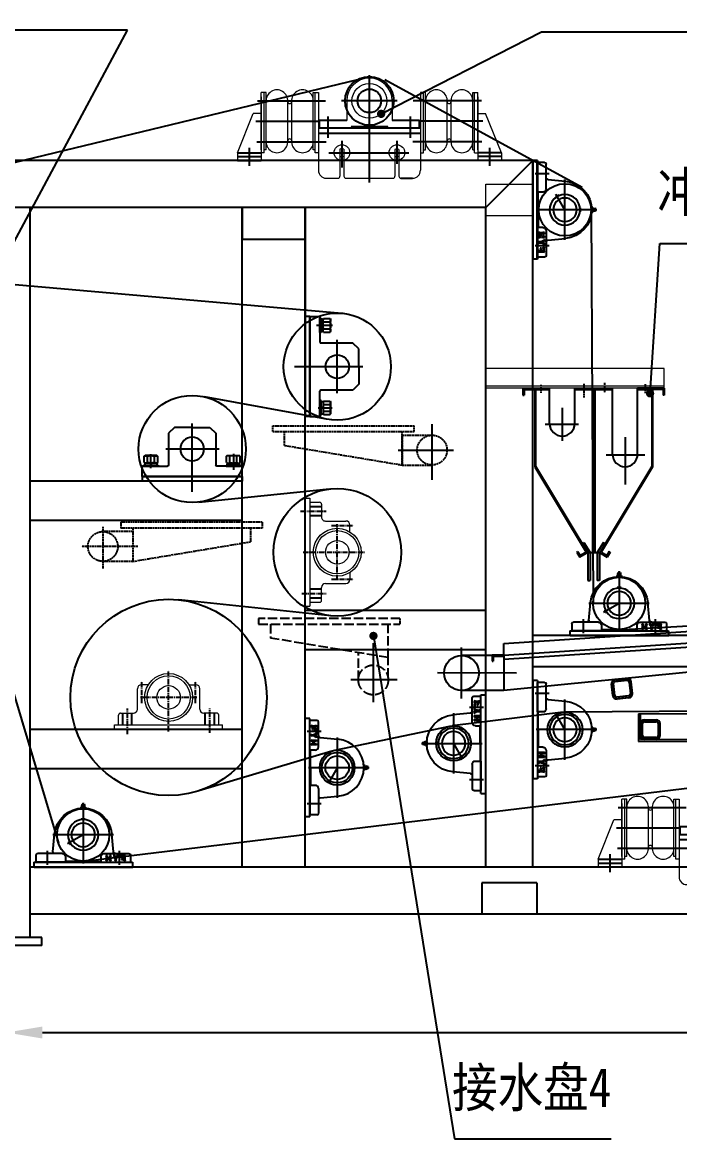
# Model space of a CAD drawing. Header units: millimetres. Extents: x 240259 to 493453, y 23078 to 57380.
# Drawn here: x 242989 to 244663, y 27126 to 29970 of the extents above; entities that cross this region are included whole.
import ezdxf
from ezdxf.lldxf.tags import DXFTag

# ---------------------------------------------------------------- set-up
doc = ezdxf.new("R2010")
doc.units = ezdxf.units.MM
doc.linetypes.add('CENTER2', pattern=[28.575, 19.05, -3.175, 3.175, -3.175])
doc.linetypes.add('GEN3', pattern=[6.25, 4.75, -1.5])
for name, color, linetype in [('0N', 7, 'Continuous'), ('3', 6, 'GEN3'), ('3A', 6, 'GEN3A'), ('3中心线层', 1, 'CENTER'), ('4', 3, 'Continuous'), ('4虚线层', 6, 'DASHED'), ('6', 2, 'Continuous'), ('7', 4, 'GEN7'), ('7A', 4, 'GEN7A'), ('8', 1, 'Continuous')]:
    doc.layers.add(name, color=color, linetype=linetype)
doc.layers.add('CAXA1', color=1, linetype='EB_DASHDOT', lineweight=25)
doc.styles.add('66', font='仿宋_GB2312', dxfattribs={"width": 0.85})
tags = doc.linetypes.add('CENTER', pattern=[2, 1.25, -0.25, 0.25, -0.25]).pattern_tags.tags
tags[10:11] = [DXFTag(74, 4), DXFTag(75, 0), DXFTag(340, '0'), DXFTag(46, 1.0), DXFTag(50, 0.0), DXFTag(44, 0.0), DXFTag(45, 0.0)]
tags[8:9] = [DXFTag(74, 4), DXFTag(75, 0), DXFTag(340, '0'), DXFTag(46, 1.0), DXFTag(50, 0.0), DXFTag(44, 0.0), DXFTag(45, 0.0)]
tags[6:7] = [DXFTag(74, 4), DXFTag(75, 0), DXFTag(340, '0'), DXFTag(46, 1.0), DXFTag(50, 0.0), DXFTag(44, 0.0), DXFTag(45, 0.0)]
tags[4:5] = [DXFTag(74, 4), DXFTag(75, 0), DXFTag(340, '0'), DXFTag(46, 1.0), DXFTag(50, 0.0), DXFTag(44, 0.0), DXFTag(45, 0.0)]
tags = doc.linetypes.add('DASHED', pattern=[0.75, 0.5, -0.25]).pattern_tags.tags
tags[6:7] = [DXFTag(74, 4), DXFTag(75, 0), DXFTag(340, '0'), DXFTag(46, 1.0), DXFTag(50, 0.0), DXFTag(44, 0.0), DXFTag(45, 0.0)]
tags[4:5] = [DXFTag(74, 4), DXFTag(75, 0), DXFTag(340, '0'), DXFTag(46, 1.0), DXFTag(50, 0.0), DXFTag(44, 0.0), DXFTag(45, 0.0)]
tags = doc.linetypes.add('EB_DASHDOT', pattern=[39, 30, -3, 3, -3]).pattern_tags.tags
tags[10:11] = [DXFTag(74, 4), DXFTag(75, 0), DXFTag(340, '0'), DXFTag(46, 1.0), DXFTag(50, 0.0), DXFTag(44, 0.0), DXFTag(45, 0.0)]
tags[8:9] = [DXFTag(74, 4), DXFTag(75, 0), DXFTag(340, '0'), DXFTag(46, 1.0), DXFTag(50, 0.0), DXFTag(44, 0.0), DXFTag(45, 0.0)]
tags[6:7] = [DXFTag(74, 4), DXFTag(75, 0), DXFTag(340, '0'), DXFTag(46, 1.0), DXFTag(50, 0.0), DXFTag(44, 0.0), DXFTag(45, 0.0)]
tags[4:5] = [DXFTag(74, 4), DXFTag(75, 0), DXFTag(340, '0'), DXFTag(46, 1.0), DXFTag(50, 0.0), DXFTag(44, 0.0), DXFTag(45, 0.0)]
tags = doc.linetypes.add('GEN3A', pattern=[3.75, 3, -0.75]).pattern_tags.tags
tags[6:7] = [DXFTag(74, 4), DXFTag(75, 0), DXFTag(340, '0'), DXFTag(46, 1.0), DXFTag(50, 0.0), DXFTag(44, 0.0), DXFTag(45, 0.0)]
tags[4:5] = [DXFTag(74, 4), DXFTag(75, 0), DXFTag(340, '0'), DXFTag(46, 1.0), DXFTag(50, 0.0), DXFTag(44, 0.0), DXFTag(45, 0.0)]
tags = doc.linetypes.add('GEN7', pattern=[13.75, 9.75, -1.5, 1, -1.5]).pattern_tags.tags
tags[10:11] = [DXFTag(74, 4), DXFTag(75, 0), DXFTag(340, '0'), DXFTag(46, 1.0), DXFTag(50, 0.0), DXFTag(44, 0.0), DXFTag(45, 0.0)]
tags[8:9] = [DXFTag(74, 4), DXFTag(75, 0), DXFTag(340, '0'), DXFTag(46, 1.0), DXFTag(50, 0.0), DXFTag(44, 0.0), DXFTag(45, 0.0)]
tags[6:7] = [DXFTag(74, 4), DXFTag(75, 0), DXFTag(340, '0'), DXFTag(46, 1.0), DXFTag(50, 0.0), DXFTag(44, 0.0), DXFTag(45, 0.0)]
tags[4:5] = [DXFTag(74, 4), DXFTag(75, 0), DXFTag(340, '0'), DXFTag(46, 1.0), DXFTag(50, 0.0), DXFTag(44, 0.0), DXFTag(45, 0.0)]
tags = doc.linetypes.add('GEN7A', pattern=[6.875, 4.75, -0.875, 0.375, -0.875]).pattern_tags.tags
tags[10:11] = [DXFTag(74, 4), DXFTag(75, 0), DXFTag(340, '0'), DXFTag(46, 1.0), DXFTag(50, 0.0), DXFTag(44, 0.0), DXFTag(45, 0.0)]
tags[8:9] = [DXFTag(74, 4), DXFTag(75, 0), DXFTag(340, '0'), DXFTag(46, 1.0), DXFTag(50, 0.0), DXFTag(44, 0.0), DXFTag(45, 0.0)]
tags[6:7] = [DXFTag(74, 4), DXFTag(75, 0), DXFTag(340, '0'), DXFTag(46, 1.0), DXFTag(50, 0.0), DXFTag(44, 0.0), DXFTag(45, 0.0)]
tags[4:5] = [DXFTag(74, 4), DXFTag(75, 0), DXFTag(340, '0'), DXFTag(46, 1.0), DXFTag(50, 0.0), DXFTag(44, 0.0), DXFTag(45, 0.0)]
tags = doc.linetypes.add('HIDDEN', pattern=[0.375, 0.25, -0.125]).pattern_tags.tags
tags[6:7] = [DXFTag(74, 4), DXFTag(75, 0), DXFTag(340, '0'), DXFTag(46, 1.0), DXFTag(50, 0.0), DXFTag(44, 0.0), DXFTag(45, 0.0)]
tags[4:5] = [DXFTag(74, 4), DXFTag(75, 0), DXFTag(340, '0'), DXFTag(46, 1.0), DXFTag(50, 0.0), DXFTag(44, 0.0), DXFTag(45, 0.0)]
doc.dimstyles.new('GEN-ISO', dxfattribs={"dimscale": 7, "dimtxt": 8, "dimasz": 6, "dimexe": 3, "dimexo": 0, "dimgap": 3, "dimtad": 1, "dimdsep": 46, "dimtxsty": 'Standard', "dimcen": 0, "dimclrd": 256, "dimclre": 256, "dimclrt": 2, "dimadec": 0, "dimazin": 0, "dimtp": 0.1, "dimtm": 0.1, "dimtfac": 0.71, "dimtmove": 0, "dimatfit": 3, "dimfxl": 0, "dimtolj": 1, "dimtzin": 0, "dimarcsym": 0})
doc.dimstyles.new('GEN-ISO$7', dxfattribs={"dimscale": 7, "dimtxt": 8, "dimasz": 6, "dimexe": 3, "dimexo": 0, "dimgap": 3, "dimtad": 1, "dimdsep": 46, "dimtxsty": 'Standard', "dimcen": 0, "dimclrd": 256, "dimclre": 256, "dimclrt": 2, "dimadec": 0, "dimazin": 0, "dimtp": 0.1, "dimtm": 0.1, "dimtfac": 0.71, "dimtmove": 0, "dimatfit": 3, "dimldrblk": 'DOT', "dimfxl": 0, "dimtolj": 1, "dimtzin": 0, "dimarcsym": 0})

# ---------------------------------------------------------------- blocks, each defined once
blk = doc.blocks.new('*U34')
at = {"layer": '0N'}
for p, q in [((1.3, 17.3), (0, 15)), ((0, 15), (0, -15)), ((1.3, 17.3), (17.7, 17.3)), ((1.3, 8.7), (17.7, 8.7)), ((17.7, 17.3), (19, 15)), ((19, 15), (19, -15)), ((1.3, -17.3), (0, -15)), ((1.3, -8.7), (17.7, -8.7)), ((1.3, -17.3), (17.7, -17.3)), ((17.7, -17.3), (19, -15))]:
    blk.add_line(p, q, dxfattribs=at)
for centre, radius, start, end in [((7.7, 13), 7.66, 154.4385, 214.4385), ((28.6, 0), 28.6, 162.383, 197.617), ((11.3, 13), 7.66, 325.5615, 25.5615), ((-9.6, 0), 28.6, 342.383, 17.617), ((7.7, -13), 7.66, 145.5615, 205.5615), ((11.3, -13), 7.66, 334.4385, 34.4385)]:
    blk.add_arc(centre, radius, start, end, dxfattribs=at)
blk = doc.blocks.new('*U30')
at = {"layer": '0N'}
for p, q in [((0, 18.5), (0, 15.1)), ((3, 18.5), (0, 18.5)), ((0, 1), (0, -1)), ((3, -18.5), (3, 18.5)), ((0, -15.1), (0, -18.5)), ((0, -18.5), (3, -18.5))]:
    blk.add_line(p, q, dxfattribs=at)
blk = doc.blocks.new('*U32')
at = {"layer": '0N'}
for p, q in [((0, 15.1), (0, 15)), ((5, 15.1), (0, 15.1)), ((5, 1), (0, -0.6)), ((5, 15.1), (5, 1)), ((5, -1), (0, -2.6)), ((0, -15), (0, -15.1)), ((0, -15.1), (5, -15.1)), ((5, -1), (5, -15.1))]:
    blk.add_line(p, q, dxfattribs=at)
blk = doc.blocks.new('11111111')
for p, q in [((124668.6, 11128.8), (124653.6, 11113.8)), ((124668.6, 11128.8), (124653.6, 11113.8)), ((124713.6, 11128.8), (124668.6, 11128.8)), ((124713.6, 11128.8), (124758.6, 11128.8)), ((124758.6, 11128.8), (124773.6, 11113.8)), ((124653.6, 11113.8), (124653.6, 11032.3)), ((124773.6, 11113.8), (124773.6, 11032.3)), ((124586.1, 11029.8), (124651.1, 11029.8)), ((124586.1, 11003.8), (124586.1, 11029.8)), ((124841.1, 11029.8), (124776.1, 11029.8)), ((124841.1, 11003.8), (124841.1, 11029.8)), ((124586.1, 11003.8), (124586.1, 10991.8)), ((124841.1, 11003.8), (124586.1, 11003.8)), ((124586.1, 11003.8), (124841.1, 11003.8)), ((124586.1, 10991.8), (124841.1, 10991.8)), ((124841.1, 11003.8), (124841.1, 10991.8))]:
    blk.add_line(p, q)
blk.add_circle((124713.6, 11073.8), 30)
for centre, start, end in [((124651.1, 11032.3), 270, 0), ((124776.1, 11032.3), 180, 270)]:
    blk.add_arc(centre, 2.5, start, end)
at = {"layer": '7'}
for p, q in [((124713.6, 10964.5), (124713.6, 11138.9)), ((124781, 11073.8), (124645.2, 11073.8))]:
    blk.add_line(p, q, dxfattribs=at)
at = {"layer": '7A'}
for p, q in [((124608.6, 11061.8), (124608.6, 11020.5)), ((124818.6, 11024.9), (124818.6, 11060.6))]:
    blk.add_line(p, q, dxfattribs=at)
at = {"layer": '0N', "xscale": -1}
for name, p, rotation in [('*U34', (124608.6, 11037.8), 270), ('*U32', (124608.6, 11037.8), 90), ('*U30', (124608.6, 11032.8), 90)]:
    blk.add_blockref(name, p, dxfattribs=dict(at, rotation=rotation))
at = {"layer": '0N'}
for name, p, rotation in [('*U34', (124818.6, 11037.8), 90), ('*U32', (124818.6, 11037.8), 270), ('*U30', (124818.6, 11032.8), 270)]:
    blk.add_blockref(name, p, dxfattribs=dict(at, rotation=rotation))
blk = doc.blocks.new('*D1494')
at = {"layer": '4', "lineweight": -2, "transparency": 16777216}
for p, q in [((242949.3, 27618.2), (242949.3, 27340.5)), ((246644.3, 27618.2), (246644.3, 27340.5)), ((243040.3, 27396.5), (246553.3, 27396.5))]:
    blk.add_line(p, q, dxfattribs=at)
at = {"layer": '4', "transparency": 16777216}
for points in [[(243040.3, 27411.7), (243040.3, 27381.3), (242949.3, 27396.5)], [(246553.3, 27411.7), (246553.3, 27381.3), (246644.3, 27396.5)]]:
    blk.add_solid(points, dxfattribs=at)
at = {"layer": 'Defpoints', "color": 0, "transparency": 16777216}
for p in [(242949.3, 27618.2), (246644.3, 27618.2), (246644.3, 27396.5)]:
    blk.add_point(p, dxfattribs=at)
at = {"layer": '4', "color": 2, "transparency": 16777216, "insert": (244796.8, 27459.5), "char_height": 70, "attachment_point": 5, "bg_fill": 3, "box_fill_scale": 1.1, "bg_fill_color": 256, "bg_fill_true_color": 13158600, "bg_fill_transparency": 7054224}
blk.add_mtext('\\A1;3695', dxfattribs=at)
blk = doc.blocks.new('*D1497')
at = {"layer": '4', "lineweight": -2, "transparency": 16777216}
for p, q in [((242389.3, 29598.2), (242389.3, 30310.3)), ((248094.3, 28933.2), (248094.3, 30310.3)), ((242480.3, 30254.3), (248003.3, 30254.3))]:
    blk.add_line(p, q, dxfattribs=at)
at = {"layer": '4', "transparency": 16777216}
for points in [[(242480.3, 30269.4), (242480.3, 30239.1), (242389.3, 30254.3)], [(248003.3, 30269.4), (248003.3, 30239.1), (248094.3, 30254.3)]]:
    blk.add_solid(points, dxfattribs=at)
at = {"layer": 'Defpoints', "color": 0, "transparency": 16777216}
for p in [(248094.3, 30254.3), (242389.3, 29598.2), (248094.3, 28933.2)]:
    blk.add_point(p, dxfattribs=at)
at = {"layer": '4', "color": 2, "transparency": 16777216, "insert": (245241.8, 30317.3), "char_height": 70, "attachment_point": 5, "bg_fill": 3, "box_fill_scale": 1.1, "bg_fill_color": 256, "bg_fill_true_color": 13158600, "bg_fill_transparency": 1966244}
blk.add_mtext('\\A1;5705', dxfattribs=at)
blk = doc.blocks.new('E5')
at = {"linetype": 'Continuous', "lineweight": 18}
for p, q in [((155951.9, 19453), (155951.9, 19599)), ((155964.9, 19599), (155951.9, 19599)), ((155959.9, 19446), (155959.9, 19599)), ((155964.9, 19453), (155964.9, 19599)), ((156084.9, 19599), (156097.9, 19599)), ((156084.9, 19453), (156084.9, 19599)), ((156089.9, 19446), (156089.9, 19599)), ((156097.9, 19599), (156097.9, 19401)), ((156357.9, 19599), (156357.9, 19401)), ((156365.9, 19599), (156357.9, 19599)), ((156370.9, 19599), (156357.9, 19599)), ((156365.9, 19446), (156365.9, 19599)), ((156370.9, 19453), (156370.9, 19599)), ((156490.9, 19453), (156490.9, 19599)), ((156490.9, 19599), (156503.9, 19599)), ((156495.9, 19446), (156495.9, 19599)), ((156503.9, 19453), (156503.9, 19599)), ((155951.9, 19588), (155951.9, 19426)), ((156019.9, 19476), (156019.9, 19576)), ((156029.9, 19476), (156029.9, 19576)), ((156170.1, 19578), (156170.1, 19528)), ((156285.7, 19578), (156285.7, 19528)), ((156425.9, 19476), (156425.9, 19576)), ((156435.9, 19476), (156435.9, 19576)), ((156503.9, 19588), (156503.9, 19426)), ((155891.9, 19446), (155931.9, 19546)), ((155951.9, 19546), (155931.9, 19546)), ((156503.9, 19546), (156523.9, 19546)), ((156563.9, 19446), (156523.9, 19546)), ((156181.2, 19512), (156181.2, 19508)), ((156274.6, 19512), (156274.6, 19508)), ((155891.9, 19446), (155891.9, 19426)), ((155959.9, 19446), (155951.9, 19446)), ((155964.9, 19453), (155959.9, 19453)), ((156089.9, 19453), (156084.9, 19453)), ((156097.9, 19446), (156089.9, 19446)), ((156152.9, 19454.6), (156152.9, 19386)), ((156162.9, 19454.6), (156162.9, 19386)), ((156292.9, 19453.7), (156292.9, 19386)), ((156302.9, 19453.7), (156302.9, 19386)), ((156357.9, 19446), (156365.9, 19446)), ((156365.9, 19453), (156370.9, 19453)), ((156490.9, 19453), (156495.9, 19453)), ((156495.9, 19446), (156503.9, 19446)), ((156563.9, 19446), (156563.9, 19426)), ((156152.9, 19426), (156162.9, 19426)), ((156292.9, 19426), (156302.9, 19426)), ((156117.9, 19381), (156147.9, 19381)), ((156167.9, 19381), (156287.9, 19381))]:
    blk.add_line(p, q, dxfattribs=at)
for p, q in [((156170.1, 19528), (156100.4, 19528)), ((156100.4, 19508), (156100.4, 19528)), ((156274.6, 19512), (156181.2, 19512)), ((156355.4, 19528), (156285.7, 19528)), ((156355.4, 19508), (156355.4, 19528)), ((156357.9, 19508), (156097.9, 19508)), ((156097.9, 19496), (156357.9, 19496)), ((155891.9, 19446), (155951.9, 19446)), ((155891.9, 19436), (155951.9, 19436)), ((156563.9, 19446), (156503.9, 19446)), ((156563.9, 19436), (156503.9, 19436)), ((155891.9, 19426), (155951.9, 19426)), ((156563.9, 19426), (156503.9, 19426)), ((156307.9, 19381), (156337.9, 19381))]:
    blk.add_line(p, q)
blk.add_circle((156227.9, 19578), 30)
for centre, radius, start, end in [((156227.9, 19578), 57.8, 0, 180), ((155992.4, 19578.4), 27.6, 355.0209, 184.9791), ((156057.4, 19578.4), 27.6, 355.0209, 184.9791), ((156398.4, 19578.4), 27.6, 355.0209, 184.9791), ((156463.4, 19578.4), 27.6, 355.0209, 184.9791), ((156024.9, 19576), 5, 180, 0), ((156430.9, 19576), 5, 180, 360), ((155992.4, 19473.6), 27.6, 175.0209, 4.9791), ((156024.9, 19476), 5, 0, 180), ((156057.4, 19473.6), 27.6, 175.0209, 4.9791), ((156157.9, 19446), 10, 60, 120), ((156297.9, 19445), 10, 60, 120), ((156398.4, 19473.6), 27.6, 175.0209, 4.9791), ((156430.9, 19476), 5, 360, 180), ((156463.4, 19473.6), 27.6, 175.0209, 4.9791), ((156157.9, 19446), 10, 240, 300), ((156297.9, 19446), 10, 240, 300), ((156117.9, 19401), 20, 180, 270), ((156337.9, 19401), 20, 270, 0), ((156147.9, 19386), 5, 270, 0), ((156167.9, 19386), 5, 180, 270), ((156287.9, 19386), 5, 270, 0), ((156307.9, 19386), 5, 180, 270)]:
    blk.add_arc(centre, radius, start, end, dxfattribs=at)
at = {"layer": '3', "linetype": 'DASHED', "lineweight": 18, "ltscale": 25}
blk.add_line((156110.9, 19426), (156344.9, 19426), dxfattribs=at)
for centre, radius in [((156227.9, 19578), 44.5), ((156157.9, 19446), 20), ((156297.9, 19446), 20)]:
    blk.add_circle(centre, radius, dxfattribs=at)
at = {"layer": '3中心线层', "ltscale": 20}
for p, q in [((156227.9, 19369.7), (156227.9, 19643.2)), ((155943, 19577.9), (156116.2, 19577.9)), ((156512.9, 19577.9), (156339.6, 19577.9)), ((155938.8, 19526), (156099.9, 19526)), ((156517.1, 19526), (156355.9, 19526)), ((155941.5, 19474), (156117.6, 19474)), ((156514.4, 19474), (156338.2, 19474))]:
    blk.add_line(p, q, dxfattribs=at)
at = {"layer": '6'}
blk.add_circle((156227.9, 19578), 62, dxfattribs=at)
at = {"layer": 'CAXA1'}
for p, q in [((156298.9, 19578), (156156.9, 19578)), ((156122.9, 19483.7), (156122.9, 19538.3)), ((156332.9, 19483.7), (156332.9, 19538.3)), ((155921.9, 19458.5), (155921.9, 19412.5)), ((156157.9, 19476.1), (156157.9, 19408.6)), ((156297.9, 19476), (156297.9, 19417.3)), ((156533.9, 19458.5), (156533.9, 19412.5)), ((156124.8, 19446), (156328.6, 19446))]:
    blk.add_line(p, q, dxfattribs=at)
blk = doc.blocks.new('晴儿头')
at = {"linetype": 'Continuous', "lineweight": 18}
for p, q in [((134134.6, 14118.8), (134134.6, 14171)), ((134162.4, 14181), (134144.6, 14181)), ((134265.9, 14181), (134283.7, 14181)), ((134293.7, 14118.8), (134293.7, 14171)), ((134091.7, 14108.8), (134124.6, 14108.8)), ((134336.7, 14108.8), (134303.7, 14108.8)), ((134086.7, 14078.8), (134086.7, 14103.8)), ((134341.7, 14078.8), (134341.7, 14103.8)), ((134076.7, 14078.8), (134351.7, 14078.8)), ((134076.7, 14066.8), (134076.7, 14078.8)), ((134076.7, 14066.8), (134351.7, 14066.8)), ((134351.7, 14066.8), (134351.7, 14078.8))]:
    blk.add_line(p, q, dxfattribs=at)
for radius in [61, 55, 30]:
    blk.add_circle((134214.2, 14148.8), radius, dxfattribs=at)
for centre, radius, start, end in [((134144.6, 14171), 10, 90, 180), ((134283.7, 14171), 10, 0, 90), ((134091.7, 14103.8), 5, 90, 180), ((134124.6, 14118.8), 10, 270, 0), ((134303.7, 14118.8), 10, 180, 270), ((134336.7, 14103.8), 5, 0, 90)]:
    blk.add_arc(centre, radius, start, end, dxfattribs=at)
at = {"layer": '3', "linetype": 'HIDDEN', "ltscale": 3}
for p, q in [((134097.7, 14078.8), (134097.7, 14108.8)), ((134120.7, 14078.8), (134120.7, 14108.8)), ((134307.7, 14078.8), (134307.7, 14108.8)), ((134330.7, 14078.8), (134330.7, 14108.8))]:
    blk.add_line(p, q, dxfattribs=at)
at = {"layer": '3中心线层', "linetype": 'CENTER2', "ltscale": 0.7}
for p, q in [((134214.2, 14061.9), (134214.2, 14217.8)), ((134145.9, 14134.2), (134145.9, 14189.8)), ((134282.5, 14134.2), (134282.5, 14189.8)), ((134285.7, 14148.8), (134142.8, 14148.8)), ((134109.2, 14055.6), (134109.2, 14120.7)), ((134319.2, 14058.5), (134319.2, 14120.7))]:
    blk.add_line(p, q, dxfattribs=at)
blk = doc.blocks.new('法国人规划')
for p, q in [((245128.8, 55952.9), (245128.8, 55950.8)), ((245128.8, 55952.9), (245128.8, 55950.8)), ((245130.2, 55950.1), (245138.8, 55950.1)), ((245132.1, 55960.6), (245131.2, 55957.9)), ((245131.2, 55957.9), (245137.8, 55957.9)), ((245131.6, 55952.9), (245131.6, 55950.8)), ((245131.6, 55952.9), (245131.6, 55950.8)), ((245131.7, 55956.1), (245137.3, 55956.1)), ((245132.1, 55960.6), (245136.9, 55960.6)), ((245136.9, 55960.6), (245137.8, 55957.9)), ((245137.4, 55952.9), (245137.4, 55950.8)), ((245137.4, 55952.9), (245137.4, 55950.8)), ((245140.3, 55952.9), (245140.3, 55950.8)), ((245140.3, 55952.9), (245140.3, 55950.8)), ((245129.5, 55921.9), (245129.5, 55920.4)), ((245129.5, 55921.9), (245139.5, 55921.9)), ((245139.5, 55921.9), (245139.5, 55920.4)), ((245057.4, 55838.6), (245061.6, 55883.7)), ((245171.7, 55866.2), (245166.7, 55857.6)), ((245170.4, 55866.9), (245171.7, 55866.2)), ((245211.6, 55838.6), (245207.4, 55883.7)), ((245081.5, 55834.1), (245018, 55834.1)), ((245165.4, 55858.3), (245166.7, 55857.6)), ((245187.5, 55834.1), (245251, 55834.1)), ((245014, 55830.1), (245014, 55812.1)), ((245089.5, 55812.1), (245014, 55812.1)), ((245026.5, 55814.6), (245030.7, 55814.6)), ((245037, 55822), (245037, 55819.1)), ((245040, 55829.6), (245040, 55825.6)), ((245045, 55829.6), (245050.1, 55829.6)), ((245049.8, 55814.6), (245053.8, 55814.6)), ((245053.4, 55829.6), (245058.5, 55829.6)), ((245063.5, 55829.6), (245067.7, 55829.6)), ((245067.7, 55814.6), (245063.5, 55814.6)), ((245072.9, 55829.6), (245077, 55829.6)), ((245077, 55814.6), (245072.9, 55814.6)), ((245089.5, 55826.1), (245089.5, 55812.1)), ((245134.5, 55814.1), (245091.5, 55814.1)), ((245134.5, 55814.1), (245177.5, 55814.1)), ((245179.5, 55826.1), (245179.5, 55812.1)), ((245179.5, 55812.1), (245255, 55812.1)), ((245255, 55830.1), (245255, 55812.1))]:
    blk.add_line(p, q)
for radius in [38.9, 30]:
    blk.add_circle((245134.5, 55881.9), radius)
for centre, radius, start, end in [((245134.5, 55876.9), 73.2, 5.318, 174.683), ((245126.1, 55958.3), 6, 296.029, 339.039), ((245130.2, 55951.9), 1.84, 218.228, 321.772), ((245130.2, 55951.7), 1.85, 38.78, 102.557), ((245134.5, 55957.9), 3.3, 180, 209.044), ((245134.5, 55947.2), 6.36, 63.044, 116.956), ((245134.5, 55956.4), 6.29, 242.723, 297.277), ((245134.5, 55957.9), 3.3, 328.047, 0), ((245142.9, 55958.3), 6, 200.961, 243.971), ((245138.8, 55951.7), 1.85, 77.443, 141.22), ((245138.8, 55951.9), 1.84, 218.228, 321.771), ((245018, 55830.1), 4, 90, 180), ((245052.5, 55839.1), 5, 270, 354.682), ((245081.5, 55826.1), 8, 0, 90), ((245187.5, 55826.1), 8, 90, 180), ((245216.6, 55839.1), 5, 185.317, 270), ((245251, 55830.1), 4, 0, 90), ((244997.5, 55822.1), 30, 0, 14.477), ((245033.3, 55858.8), 30, 256.997, 283.003), ((244997.5, 55822.1), 30, 345.522, 0), ((245059.7, 55822.1), 30, 171.59, 180.467), ((245032.5, 55851.7), 30, 264.651, 278.627), ((245032.5, 55789.5), 30, 81.373, 95.109), ((245059.7, 55822.1), 30, 185.248, 194.477), ((245033.3, 55796.6), 30, 76.997, 96.194), ((245036.9, 55818.8), 13.5, 0, 53.13), ((245036.9, 55818.8), 13.5, 341.874, 0), ((245063.6, 55830.9), 13.5, 185.687, 209.208), ((245040, 55830.9), 13.5, 330.792, 354.313), ((245066.6, 55818.8), 13.5, 126.87, 198.126), ((245034.5, 55822.1), 30, 0, 14.477), ((245034.5, 55822.1), 30, 345.522, 0), ((245096.7, 55822.1), 30, 165.523, 177.455), ((245070.3, 55853.2), 30, 263.266, 276.734), ((245070.3, 55791), 30, 83.266, 96.734), ((245096.7, 55822.1), 30, 182.545, 194.477), ((245043.8, 55822.1), 30, 2.545, 14.477), ((245043.8, 55822.1), 30, 345.522, 357.455), ((245106.1, 55822.1), 30, 165.523, 194.477), ((245091.5, 55812.1), 2, 90, 180), ((245177.5, 55812.1), 2, 0, 90)]:
    blk.add_arc(centre, radius, start, end)
at = {"layer": '3中心线层'}
for p, q in [((245134.5, 55963.6), (245134.5, 55808.9)), ((245057.7, 55881.9), (245211.7, 55881.9)), ((245134.5, 55881.9), (245174.5, 55858.8)), ((245042.5, 55841.5), (245042.5, 55805.9)), ((245226.5, 55841.5), (245226.5, 55805.9))]:
    blk.add_line(p, q, dxfattribs=at)
blk = doc.blocks.new('_Dot')
at = {"color": 0, "linetype": 'ByBlock', "lineweight": -2}
blk.add_line((-0.5, 0), (-1, 0), dxfattribs=at)
at = {"color": 0, "linetype": 'ByBlock', "const_width": 0.5}
blk.add_lwpolyline([(-0.25, 0, 1), (0.25, 0, 1)], format="xyb", close=True, dxfattribs=at)
blk = doc.blocks.new('ARE')
at = {"layer": '8'}
h = blk.add_hatch(dxfattribs=at)
h.set_pattern_fill('ANSI31', color=256, scale=2, style=0)
h.paths.add_polyline_path([(159838, 20597.8), (159823, 20597.8, 0.414214), (159813, 20587.8), (159813, 20557.8, 0.414214), (159823, 20547.8), (159838, 20547.8), (159838, 20552.8), (159823, 20552.8, -0.414214), (159818, 20557.8), (159818, 20587.8, -0.414214), (159823, 20592.8), (159838, 20592.8)])
h.paths.add_polyline_path([(159853, 20597.8), (159838, 20597.8), (159838, 20592.8), (159853, 20592.8, -0.414214), (159858, 20587.8), (159858, 20557.8, -0.414214), (159853, 20552.8), (159838, 20552.8), (159838, 20547.8), (159853, 20547.8, 0.414214), (159863, 20557.8), (159863, 20587.8, 0.414214)])
for p, q in [((159823, 20597.8), (159853, 20597.8)), ((159823, 20592.8), (159853, 20592.8)), ((159813, 20557.8), (159813, 20587.8)), ((159818, 20557.8), (159818, 20587.8)), ((159858, 20587.8), (159858, 20557.8)), ((159863, 20557.8), (159863, 20587.8)), ((159853, 20552.8), (159823, 20552.8)), ((159853, 20547.8), (159823, 20547.8))]:
    blk.add_line(p, q)
for centre, radius, start, end in [((159823, 20587.8), 10, 90, 180), ((159823, 20587.8), 5, 90, 180), ((159853, 20587.8), 10, 0, 90), ((159853, 20587.8), 5, 0, 90), ((159823, 20557.8), 10, 180, 270), ((159823, 20557.8), 5, 180, 270), ((159853, 20557.8), 10, 270, 0), ((159853, 20557.8), 5, 270, 0)]:
    blk.add_arc(centre, radius, start, end)
blk = doc.blocks.new('风光好烦人太鼓达人')
for p, q in [((238477.7, 26616.8), (239677.6, 26699.4)), ((239677.6, 26699.4), (239677.6, 26649.4)), ((239677.6, 26699.4), (239707.6, 26699.4)), ((239677.6, 26696.4), (239704.6, 26696.4)), ((239704.6, 26696.4), (239704.6, 26684.4)), ((239704.6, 26684.4), (239707.6, 26684.4)), ((239707.6, 26699.4), (239707.6, 26684.4)), ((239677.6, 26649.4), (238477.7, 26526.8)), ((238477.7, 26615.8), (238370, 26615.8)), ((238477.7, 26616.8), (238447.7, 26616.8)), ((238447.7, 26616.8), (238447.7, 26601.8)), ((238447.7, 26601.8), (238450.7, 26601.8)), ((238477.7, 26613.8), (238450.7, 26613.8)), ((238450.7, 26613.8), (238450.7, 26601.8)), ((238477.7, 26616.8), (238477.7, 26526.8)), ((238477.7, 26526.8), (238370, 26526.8))]:
    blk.add_line(p, q)
blk.add_circle((238370, 26571.3), 44.5)
at = {"layer": '3中心线层', "linetype": 'EB_DASHDOT', "ltscale": 3}
for p, q in [((238370, 26506.4), (238370, 26636.2)), ((238509.7, 26571.3), (238308.5, 26571.3))]:
    blk.add_line(p, q, dxfattribs=at)
at = {"layer": '4虚线层', "ltscale": 100}
for p, q in [((238477.7, 26646.9), (239677.7, 26729.5)), ((239677.7, 26729.5), (239677.6, 26699.4)), ((238477.7, 26606.8), (239677.6, 26689.4)), ((238477.7, 26616.8), (238477.7, 26646.9))]:
    blk.add_line(p, q, dxfattribs=at)
at = {"layer": '4', "rotation": 5.999999999983627}
for p in [(82563.6, -10574.3), (82265.2, -10604.8), (81966.8, -10635.3)]:
    blk.add_blockref('ARE', p, dxfattribs=at)
blk = doc.blocks.new('DTRGDR')
at = {"layer": '3', "ltscale": 5}
for p, q in [((242314, 27047), (241954, 27047)), ((241954, 27047), (241954, 27032)), ((241954, 27032), (242314, 27032)), ((241984, 27032), (241984, 26997)), ((242284, 26947), (242284, 27032)), ((242284, 26947), (241984, 26997)), ((242284, 26896.4), (242284, 26970.2)), ((242208, 26890.2), (242208, 26959.7))]:
    blk.add_line(p, q, dxfattribs=at)
at = {"layer": '3'}
blk.add_line((242314, 27047), (242314, 27032), dxfattribs=at)
at = {"layer": '3', "ltscale": 5}
blk.add_circle((242246, 26890.2), 38, dxfattribs=at)
at = {"layer": '3中心线层', "ltscale": 5}
for p, q in [((242246, 26983.9), (242246, 26833.3)), ((242306.6, 26890.2), (242188.7, 26890.2))]:
    blk.add_line(p, q, dxfattribs=at)
blk = doc.blocks.new('YHFHF')
for p, q in [((244155.1, 26894.7), (245665.1, 26894.7)), ((244155.1, 26894.7), (244155.1, 26824.7)), ((244357.6, 26824.7), (244357.6, 26889.7)), ((244457.6, 26889.7), (244357.6, 26889.7)), ((244362.6, 26834.7), (244362.6, 26889.7)), ((244452.6, 26834.7), (244452.6, 26889.7)), ((244457.6, 26824.7), (244457.6, 26889.7)), ((245357.6, 26824.7), (245357.6, 26889.7)), ((245457.6, 26889.7), (245357.6, 26889.7)), ((245362.6, 26834.7), (245362.6, 26889.7)), ((245452.6, 26834.7), (245452.6, 26889.7)), ((245457.6, 26824.7), (245457.6, 26889.7)), ((245665.1, 26824.7), (245665.1, 26894.7)), ((244155.1, 26824.7), (245665.1, 26824.7)), ((244457.6, 26834.7), (244357.6, 26834.7)), ((244457.6, 26824.7), (244357.6, 26824.7)), ((245457.6, 26834.7), (245357.6, 26834.7)), ((245457.6, 26824.7), (245357.6, 26824.7))]:
    blk.add_line(p, q)
at = {"layer": '3'}
for p, q in [((244398.6, 26824.7), (244398.6, 26834.7)), ((244416.6, 26824.7), (244416.6, 26834.7)), ((245398.6, 26824.7), (245398.6, 26834.7)), ((245416.6, 26824.7), (245416.6, 26834.7))]:
    blk.add_line(p, q, dxfattribs=at)
at = {"layer": '3中心线层', "ltscale": 30}
for p, q in [((244407.6, 26812.6), (244407.6, 26844.5)), ((245407.6, 26812.6), (245407.6, 26844.5))]:
    blk.add_line(p, q, dxfattribs=at)
at = {"layer": '4虚线层', "ltscale": 100}
for p, q in [((244160.1, 26829.7), (244160.1, 26894.7)), ((245660.1, 26829.7), (245660.1, 26894.7)), ((244160.1, 26829.7), (245660.1, 26829.7))]:
    blk.add_line(p, q, dxfattribs=at)
at = {"layer": '4'}
for p in [(84347.1, 6281.9), (84847.1, 6281.9), (85347.1, 6281.9)]:
    blk.add_blockref('ARE', p, dxfattribs=at)

msp = doc.modelspace()

# ---------------------------------------------------------------- linework, layer by layer
for p, q in [((244289.284, 29618.232), (242389.284, 29618.232)), ((244169.284, 29498.232), (244289.284, 29618.232)), ((244289.284, 27818.232), (244289.284, 29618.232)), ((244169.284, 29498.232), (242389.284, 29498.232)), ((243009.284, 27638.232), (243009.284, 29498.232)), ((243549.284, 27818.232), (243549.284, 29498.232)), ((243709.284, 29498.232), (243709.284, 29120.732)), ((243709.284, 27818.232), (243709.284, 29498.232)), ((244169.284, 27818.232), (244169.284, 29498.232)), ((244294.251, 28838.192), (244425.117, 28620.762)), ((244594.251, 28838.192), (244463.384, 28620.762)), ((243549.284, 28801.232), (243009.284, 28801.232)), ((243549.284, 28701.232), (243009.284, 28701.232)), ((244415.557, 28642.463), (244419.432, 28645.298)), ((244419.432, 28645.298), (244435.516, 28619.739)), ((244469.07, 28645.298), (244452.985, 28619.739)), ((244472.944, 28642.463), (244469.07, 28645.298)), ((244401.793, 28620.73), (244404.364, 28622.277)), ((244401.793, 28620.73), (244409.529, 28607.878)), ((244404.364, 28622.277), (244410.552, 28611.995)), ((244426.664, 28618.192), (244409.529, 28607.878)), ((244425.117, 28620.762), (244410.552, 28611.995)), ((244426.664, 28618.192), (244429.235, 28619.739)), ((244429.235, 28619.739), (244459.267, 28619.739)), ((244429.235, 28619.739), (244429.235, 28548.223)), ((244435.516, 28619.739), (244435.516, 28548.223)), ((244452.985, 28619.739), (244452.985, 28548.223)), ((244459.267, 28619.739), (244478.973, 28607.878)), ((244459.267, 28619.739), (244459.267, 28548.223)), ((244463.384, 28620.762), (244477.949, 28611.995)), ((244484.138, 28622.277), (244477.949, 28611.995)), ((244486.708, 28620.73), (244478.973, 28607.878)), ((244486.708, 28620.73), (244484.138, 28622.277)), ((244429.235, 28548.223), (244435.516, 28548.223)), ((244459.267, 28548.223), (244452.985, 28548.223)), ((243709.284, 28472.732), (244169.284, 28472.732)), ((244383.784, 28420.193), (244634.784, 28420.193)), ((244383.784, 28420.193), (244383.784, 28408.193)), ((244634.784, 28420.193), (244634.784, 28408.193)), ((244699.284, 28408.193), (244289.284, 28408.193)), ((244384.784, 28408.193), (244635.784, 28408.193)), ((243709.284, 28372.732), (244169.284, 28372.732)), ((244699.284, 28328.193), (244289.284, 28328.193)), ((244301.284, 28293.732), (244289.284, 28293.732)), ((244289.284, 28293.732), (244289.284, 28042.732)), ((244289.284, 28293.732), (244289.284, 28042.732)), ((244301.284, 28293.732), (244301.284, 28042.732)), ((244157.284, 28005.837), (244157.284, 28256.837)), ((244157.284, 28256.837), (244169.284, 28256.837)), ((243721.284, 28196.732), (243709.284, 28196.732)), ((243721.284, 27945.732), (243721.284, 28196.732)), ((243549.284, 28168.232), (243009.284, 28168.232)), ((243549.284, 28068.232), (243009.284, 28068.232)), ((244301.284, 28042.732), (244289.284, 28042.732)), ((244157.284, 28005.837), (244169.284, 28005.837)), ((243721.284, 27945.732), (243709.284, 27945.732)), ((246594.284, 27818.232), (243009.284, 27818.232)), ((243018.784, 27830.232), (243269.784, 27830.232)), ((243018.784, 27830.232), (243018.784, 27818.232)), ((243019.784, 27818.232), (243270.784, 27818.232)), ((243269.784, 27830.232), (243269.784, 27818.232)), ((246594.284, 27698.232), (243009.284, 27698.232)), ((243039.284, 27638.232), (242859.284, 27638.232)), ((243039.284, 27618.232), (242859.284, 27618.232)), ((243039.284, 27618.232), (243039.284, 27638.232))]:
    msp.add_line(p, q)
msp.add_arc((244524.251, 28870.192), 32, 180, 0)
at = {"layer": '3'}
for p, q in [((243956.873, 28918.43), (243956.873, 28842.43)), ((243956.873, 28918.43), (244032.873, 28918.43)), ((243656.873, 28892.43), (243956.873, 28842.43)), ((243956.873, 28842.43), (244032.873, 28842.43)), ((243194.353, 28685.105), (243194.353, 28578.223)), ((243270.353, 28672.857), (243194.353, 28672.857)), ((243600.353, 28696.857), (243240.353, 28696.857)), ((243240.353, 28696.857), (243240.353, 28681.857)), ((243600.353, 28681.857), (243240.353, 28681.857)), ((243270.353, 28681.857), (243270.353, 28596.857)), ((243570.353, 28681.857), (243570.353, 28646.857)), ((243600.353, 28696.857), (243600.353, 28681.857)), ((243270.353, 28596.857), (243570.353, 28646.857)), ((243283.708, 28634.857), (243139.933, 28634.857)), ((243270.353, 28596.857), (243194.353, 28596.857)), ((243270.353, 28596.857), (243194.353, 28596.857))]:
    msp.add_line(p, q, dxfattribs=at)
for centre in [(244032.873, 28880.43), (243194.353, 28634.857)]:
    msp.add_circle(centre, 38, dxfattribs=at)
at = {"layer": '3A', "lineweight": 18, "ltscale": 5}
for p, q in [((244296.821, 28839.739), (244429.235, 28619.739)), ((244591.68, 28839.739), (244459.267, 28619.739))]:
    msp.add_line(p, q, dxfattribs=at)
at = {"layer": '3A', "ltscale": 5}
for p, q in [((244159.284, 27778.232), (244159.284, 27698.232)), ((244299.284, 27778.232), (244159.284, 27778.232)), ((244299.284, 27778.232), (244299.284, 27698.232))]:
    msp.add_line(p, q, dxfattribs=at)
at = {"layer": '3中心线层'}
for p, q in [((244524.251, 28913.448), (244524.251, 28792.389)), ((243946.366, 28880.43), (244087.039, 28880.43)), ((244475.956, 28868.192), (244574.535, 28868.192))]:
    msp.add_line(p, q, dxfattribs=at)
at = {"layer": '4'}
for centre, radius in [((244509.284, 28489.993), 66.5), ((244371.084, 28168.232), 44.5), ((244087.484, 28133.232), 44.5), ((243791.084, 28071.232), 44.5)]:
    msp.add_circle(centre, radius, dxfattribs=at)
at = {"layer": '6'}
for p, q in [((243438.789, 28747.796), (243771.159, 28781.466)), ((243774.576, 28458.606), (243387.672, 28498.888)), ((244535.938, 28423.827), (245702.82, 28490.208)), ((246295.844, 28225.132), (244372.053, 28212.722)), ((244366.452, 28212.491), (244083.62, 28177.564)), ((244077.185, 28176.524), (243784.617, 28115.364)), ((243777.346, 28113.663), (243438.728, 28012.368)), ((243154.924, 27834.336), (244781.024, 28031.292))]:
    msp.add_line(p, q, dxfattribs=at)
for centre, radius in [((243791.404, 28620.232), 162.5), ((243361.784, 28250.232), 250), ((243144.117, 27900.032), 66.5)]:
    msp.add_circle(centre, radius, dxfattribs=at)

# ---------------------------------------------------------------- block references
for name, p, rotation in [('11111111', (232717.529, 153806.83), 270), ('晴儿头', (229642.528, 162834.391), 270), ('风光好烦人太鼓达人', (5666.307, 2390.817), 359.8438820910245), ('YHFHF', (536.575, 131.43), 0.2774753381845323), ('法国人规划', (187909.201, 273205.755), 270)]:
    msp.add_blockref(name, p, dxfattribs=dict(rotation=rotation))
at = {"xscale": -1}
for name, p in [('11111111', (368135.381, 17809.478)), ('法国人规划', (489643.806, -27391.889)), ('法国人规划', (488278.806, -27981.85))]:
    msp.add_blockref(name, p, dxfattribs=at)
for name, p in [('DTRGDR', (1637.104, 1404.608)), ('晴儿头', (109147.625, 14101.477)), ('E5', (88563.863, 8392.264))]:
    msp.add_blockref(name, p)
for p, rotation in [((188489.201, -216966.29), 270), ((299969.366, 273267.755), 90)]:
    msp.add_blockref('法国人规划', p, dxfattribs=dict(at, rotation=rotation))

# ---------------------------------------------------------------- texts
at = {"layer": '6', "insert": (244083.649, 27306.674), "char_height": 100, "width": 3637.17808, "attachment_point": 1, "style": '66'}
msp.add_mtext('接水盘4', dxfattribs=at)

# ---------------------------------------------------------------- next in the draw order: dimensions: what is measured, and where the dimension line sits
at = {"layer": '4'}
dim = msp.add_linear_dim(base=(248094.284, 30254.281), p1=(242389.284, 29598.232), p2=(248094.284, 28933.232), dimstyle='GEN-ISO', override={"dimtxt": 10, "dimasz": 13, "dimexe": 8, "dimgap": 4}, dxfattribs=at)
dim.commit()
dim.dimension.update_dxf_attribs({"geometry": '*D1497', "text_midpoint": (245241.784, 30254.281), "dimtype": 160})
dim = msp.add_linear_dim(base=(246644.284, 27396.497), p1=(242949.284, 27618.232), p2=(246644.284, 27618.232), dimstyle='GEN-ISO', override={"dimtxt": 10, "dimasz": 13, "dimexe": 8, "dimgap": 4}, dxfattribs=at)
dim.commit()
dim.dimension.update_dxf_attribs({"geometry": '*D1494', "text_midpoint": (244796.784, 27459.497)})

# ---------------------------------------------------------------- next in the draw order: linework, layer by layer
for p, q in [((244301.284, 29618.232), (244289.284, 29618.232)), ((244289.284, 29618.232), (244289.284, 29367.232)), ((244299.284, 29618.232), (244299.284, 29367.232)), ((244301.284, 29618.232), (244301.284, 29367.232)), ((244301.284, 29367.232), (244289.284, 29367.232)), ((244264.251, 29038.192), (244332.248, 29038.192)), ((244264.251, 29038.192), (244264.251, 29020.192)), ((244264.251, 29020.192), (244267.251, 29020.192)), ((244267.251, 29035.192), (244332.248, 29035.192)), ((244267.251, 29035.192), (244267.251, 29020.192)), ((244294.251, 29035.192), (244294.251, 28838.192)), ((244332.248, 28948.186), (244332.248, 29038.192)), ((244396.248, 29038.192), (244492.251, 29038.192)), ((244396.248, 28948.186), (244396.248, 29038.192)), ((244396.248, 29035.192), (244492.251, 29035.192)), ((244441.251, 29035.192), (244441.251, 28619.739)), ((244444.251, 29038.192), (244444.251, 28619.739)), ((244447.251, 29035.192), (244447.251, 28619.739)), ((244492.251, 28870.192), (244492.251, 29038.192)), ((244556.251, 29038.192), (244594.251, 29038.192)), ((244556.251, 28870.192), (244556.251, 29038.192)), ((244556.251, 29035.192), (244594.251, 29035.192)), ((244624.251, 29038.192), (244556.253, 29038.192)), ((244621.251, 29035.192), (244556.253, 29035.192)), ((244594.251, 29035.192), (244594.251, 28838.192)), ((244621.251, 29035.192), (244621.251, 29020.192)), ((244624.251, 29020.192), (244621.251, 29020.192)), ((244624.251, 29038.192), (244624.251, 29020.192))]:
    msp.add_line(p, q)
msp.add_arc((244364.248, 28948.186), 32, 180, 0)
at = {"layer": '3'}
for p, q in [((244309.919, 29047.082), (244309.919, 29025.937)), ((244419.001, 29049.09), (244419.001, 29014.779)), ((244472.164, 29051.498), (244472.164, 29025.963)), ((244575.608, 29048.818), (244575.608, 29024.97)), ((243626.873, 28942.43), (243986.873, 28942.43)), ((243626.873, 28927.43), (243626.873, 28942.43)), ((243626.873, 28927.43), (243986.873, 28927.43)), ((243656.873, 28892.43), (243656.873, 28927.43)), ((243956.873, 28842.43), (243956.873, 28927.43)), ((243986.873, 28927.43), (243986.873, 28942.43))]:
    msp.add_line(p, q, dxfattribs=at)
at = {"layer": '3A', "lineweight": 18, "ltscale": 5}
for p, q in [((244169.284, 29558.232), (244289.284, 29558.232)), ((244169.284, 29478.232), (244169.284, 29558.232)), ((244169.284, 29478.232), (244289.284, 29478.232)), ((244624.284, 29088.192), (244169.284, 29088.192)), ((244624.284, 29038.192), (244624.284, 29088.192)), ((244624.284, 29043.192), (244169.284, 29043.192)), ((244624.251, 29038.192), (244169.284, 29038.192)), ((244297.251, 29038.192), (244297.251, 28838.192)), ((244591.251, 29038.192), (244591.251, 28838.192))]:
    msp.add_line(p, q, dxfattribs=at)
at = {"layer": '3A', "ltscale": 10}
for p, q in [((243549.284, 29498.232), (243549.284, 29418.232)), ((243709.284, 29418.232), (243709.284, 29498.232)), ((243549.284, 29418.232), (243709.284, 29418.232))]:
    msp.add_line(p, q, dxfattribs=at)
at = {"layer": '3中心线层'}
for p, q in [((244364.248, 28988.178), (244364.248, 28903.736)), ((244032.873, 28804.43), (244032.873, 28946.725)), ((244321.046, 28946.186), (244405.97, 28946.186))]:
    msp.add_line(p, q, dxfattribs=at)
at = {"layer": '4'}
for centre, radius in [((244371.084, 29492.732), 66.5), ((243791.284, 29093.232), 136.5), ((243421.784, 28883.232), 136.5)]:
    msp.add_circle(centre, radius, dxfattribs=at)
at = {"layer": '6'}
for p, q in [((242637.874, 29533.177), (243868.099, 29830.344)), ((243912.263, 29825.043), (244414.712, 29550.103)), ((244437.572, 29491.521), (244442.784, 28489.993)), ((242833.429, 29314.618), (243802.644, 29229.259)), ((242699.548, 29151.335), (243081.411, 27879.361)), ((243760.04, 28960.356), (243453.027, 29016.109))]:
    msp.add_line(p, q, dxfattribs=at)

# ---------------------------------------------------------------- next in the draw order: block references
msp.add_blockref('E5', (87645.363, 10192.264))
at = {"xscale": -1, "rotation": 270}
msp.add_blockref('法国人规划', (188489.201, -215641.79), dxfattribs=at)

# ---------------------------------------------------------------- next in the draw order: texts
at = {"layer": '6', "insert": (244606.242, 29587.834), "char_height": 100, "width": 3637.17808, "attachment_point": 1, "style": '66'}
msp.add_mtext('冲洗装置', dxfattribs=at)

# ---------------------------------------------------------------- next in the draw order: leaders
at = {"layer": '4'}
for points, override in [([(242858.185, 29206.148), (243257.427, 29950.44), (242923.616, 29950.44)], {"dimasz": 2, "dimtad": 0}), ([(243903.018, 29737.125), (244311.447, 29945.925), (245137.567, 29945.925)], {"dimasz": 3, "dimgap": 3, "dimtad": 0}), ([(244588.002, 29024.992), (244612.659, 29407.223), (245074.639, 29407.223)], {"dimasz": 3, "dimgap": 3, "dimtad": 0}), ([(243883.466, 28407.018), (244090.066, 27126.063), (244488.579, 27126.063)], {"dimasz": 3, "dimtad": 0})]:
    msp.add_leader(points, dimstyle='GEN-ISO$7', override=override, dxfattribs=at)

doc.saveas('drawing.dxf')
